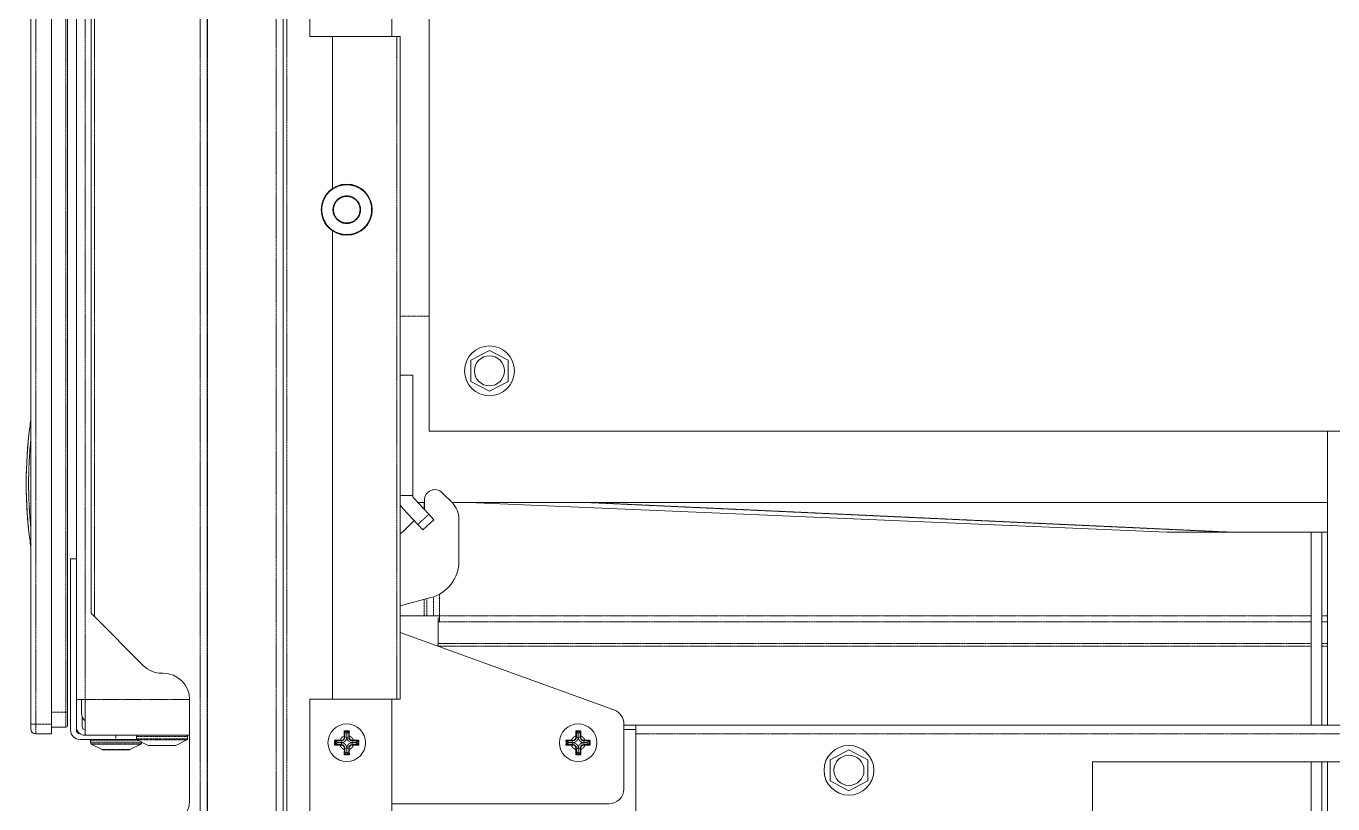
# Model space of a CAD drawing. Header units: millimetres. Extents: x 60499 to 556746, y 248297 to 497145.
# Drawn here: x 102895 to 112014, y 347337 to 352760 of the extents above; entities that cross this region are included whole.
import ezdxf

# ---------------------------------------------------------------- set-up
doc = ezdxf.new("R2010")
doc.units = ezdxf.units.MM
doc.linetypes.add('PHANTOM', pattern=[20, 10, -2, 2, -2, 2, -2])

msp = doc.modelspace()

# ---------------------------------------------------------------- linework, layer by layer
at = {"color": 7, "lineweight": 13, "ltscale": 0.03937}
for p, q in [((103347.7, 348666.8), (103347.7, 370776.6)), ((104158.9, 370776.6), (104158.9, 327725.1)), ((104688.9, 327725.1), (104688.9, 369401.2)), ((102928, 347892.5), (102928, 365709.3)), ((103070.8, 365709.3), (103070.8, 347892.5)), ((103184.1, 365625.3), (103184.1, 347976.5)), ((103245.4, 348065.2), (103245.4, 364781)), ((105708.4, 349936.6), (105708.4, 364213.6)), ((105033.2, 352687.1), (105033.2, 351628.6)), ((105505.2, 352687.1), (105505.2, 348068)), ((105033.2, 351331.9), (105033.2, 348068)), ((105592.7, 350326.7), (105592.7, 349486.9)), ((119985.4, 349936.6), (105708.4, 349936.6)), ((111977.3, 347885.8), (111977.3, 349936.6)), ((111977.3, 349438.2), (105867.8, 349438.2)), ((110857.2, 349232.2), (105982.5, 349438.1)), ((111862.4, 347885.8), (111862.4, 349232.2)), ((111936.1, 347885.8), (111936.1, 349232.2)), ((103205.1, 349045.5), (103205.1, 347852)), ((105505.2, 348532.6), (106997.3, 347991.9)), ((104035.5, 348064.5), (104035.5, 347361.1)), ((104875.3, 348068), (104875.3, 346892.3)), ((105447.4, 346892.3), (105447.4, 348068)), ((104035.5, 347814.9), (103305.9, 347814.9)), ((107148.8, 347885.8), (119804.9, 347885.8)), ((107148.8, 346713.4), (107148.8, 347825.3)), ((110337.6, 347628.8), (113801.9, 347628.8)), ((110337.6, 346713.4), (110337.6, 347628.8)), ((111977.3, 346720.5), (111977.3, 347628.8)), ((105447.4, 347337), (106961.6, 347337))]:
    msp.add_line(p, q, dxfattribs=at)
at = {"color": 7, "linetype": 'PHANTOM', "lineweight": 13, "ltscale": 0.03937}
for p, q in [((103371.6, 370776.6), (103371.6, 348642.9)), ((104109.4, 370776.6), (104109.4, 327725.1)), ((104161, 370776.6), (104161, 327725.1)), ((104639.3, 327725.1), (104639.3, 369401.2)), ((104714.9, 369401.2), (104714.9, 327725.1)), ((102961.6, 347892.5), (102961.6, 365709.3)), ((103171.5, 365625.3), (103171.5, 347976.5)), ((103305.9, 364781), (103305.9, 348065.2)), ((105481.2, 348068), (105481.2, 352687.1)), ((111285.5, 349232.1), (106823.2, 349438.1)), ((111977.3, 349438.1), (106823.2, 349438.1)), ((111862.4, 348649.2), (105780.2, 348649.2)), ((111862.4, 348607.2), (105780.2, 348607.2)), ((105769.4, 348455.5), (111862.4, 348455.5)), ((105769.4, 348437.1), (111862.4, 348437.1)), ((103305.9, 348065.2), (104035.5, 348065.2)), ((119804.9, 347825.3), (107148.8, 347825.3))]:
    msp.add_line(p, q, dxfattribs=at)
at = {"color": 7, "lineweight": 13, "ltscale": 0.01875}
for p, q in [((104875.3, 353316.9), (104875.3, 352687.1)), ((105447.4, 352687.1), (105447.4, 353316.9))]:
    msp.add_line(p, q, dxfattribs=at)
at = {"color": 7, "lineweight": 13, "ltscale": 0.0047}
for p, q in [((105033.2, 352687.1), (104875.3, 352687.1)), ((105033.2, 348068), (104875.3, 348068))]:
    msp.add_line(p, q, dxfattribs=at)
at = {"color": 7, "lineweight": 13, "ltscale": 0.013338}
for p, q in [((105481.2, 352687.1), (105033.2, 352687.1)), ((105481.2, 348068), (105033.2, 348068))]:
    msp.add_line(p, q, dxfattribs=at)
at = {"color": 7, "lineweight": 13, "ltscale": 0.000712477}
for p, q in [((105481.2, 352687.1), (105505.2, 352687.1)), ((105481.2, 348068), (105505.2, 348068))]:
    msp.add_line(p, q, dxfattribs=at)
at = {"color": 7, "lineweight": 13, "ltscale": 1.24954e-05}
msp.add_line((105481.7, 352687.1), (105481.2, 352687.1), dxfattribs=at)
at = {"color": 7, "linetype": 'PHANTOM', "lineweight": 13, "ltscale": 0.00605}
msp.add_line((105708.4, 350738.3), (105505.2, 350738.3), dxfattribs=at)
at = {"color": 7, "lineweight": 13, "ltscale": 0.004405}
for p, q in [((106128.3, 350499.3), (105997.3, 350430.5)), ((106259.3, 350430.5), (106128.3, 350499.3)), ((105997.3, 350430.5), (105997.3, 350282.6)), ((106259.3, 350282.6), (106259.3, 350430.5)), ((105997.3, 350282.6), (106128.3, 350213.8)), ((106128.3, 350213.8), (106259.3, 350282.6)), ((108637, 347713.6), (108505.9, 347644.9)), ((108505.9, 347644.9), (108505.9, 347496.9)), ((108768, 347644.9), (108637, 347713.6)), ((108768, 347496.9), (108768, 347644.9)), ((108505.9, 347496.9), (108637, 347428.1)), ((108637, 347428.1), (108768, 347496.9))]:
    msp.add_line(p, q, dxfattribs=at)
at = {"color": 7, "lineweight": 13, "ltscale": 0.002604}
for p, q in [((105505.2, 350326.7), (105592.7, 350326.7)), ((105592.7, 349486.9), (105505.2, 349486.9))]:
    msp.add_line(p, q, dxfattribs=at)
at = {"color": 7, "linetype": 'PHANTOM', "lineweight": 13, "ltscale": 0.000227521}
msp.add_line((102928, 349960.5), (102920.4, 349961.1), dxfattribs=at)
at = {"color": 7, "lineweight": 13, "ltscale": 0.000801038}
msp.add_line((102904, 349800.4), (102906.2, 349827.3), dxfattribs=at)
at = {"color": 7, "lineweight": 13, "ltscale": 0.000114555}
msp.add_line((102906.2, 349827.3), (102906.5, 349831.1), dxfattribs=at)
at = {"color": 7, "lineweight": 13, "ltscale": 0.000169193}
msp.add_line((102906.5, 349831.1), (102907, 349836.8), dxfattribs=at)
at = {"color": 7, "lineweight": 13, "ltscale": 0.000258817}
msp.add_line((102910.1, 349870.3), (102911, 349879), dxfattribs=at)
at = {"color": 7, "lineweight": 13, "ltscale": 0.000161371}
msp.add_line((102910.2, 349871.2), (102910.7, 349876.5), dxfattribs=at)
at = {"color": 7, "linetype": 'PHANTOM', "lineweight": 13, "ltscale": 1.06932e-05}
msp.add_line((102899.3, 349732), (102899.6, 349732), dxfattribs=at)
at = {"color": 7, "lineweight": 13, "ltscale": 0.000474876}
msp.add_line((102901.4, 349761.9), (102902.4, 349777.8), dxfattribs=at)
at = {"color": 7, "lineweight": 13, "ltscale": 3.99614e-05}
msp.add_line((102901.4, 349763), (102901.5, 349764.3), dxfattribs=at)
at = {"color": 7, "lineweight": 13, "ltscale": 2.90117e-05}
msp.add_line((102901.5, 349764.7), (102901.6, 349765.7), dxfattribs=at)
at = {"color": 7, "lineweight": 13, "ltscale": 9.92065e-05}
msp.add_line((102901.6, 349766.1), (102901.8, 349769.5), dxfattribs=at)
at = {"color": 7, "lineweight": 13, "ltscale": 9.51068e-06}
msp.add_line((102901.8, 349769.5), (102901.9, 349769.8), dxfattribs=at)
at = {"color": 7, "lineweight": 13, "ltscale": 2.14871e-05}
msp.add_line((102901.8, 349768.4), (102901.8, 349769.1), dxfattribs=at)
at = {"color": 7, "lineweight": 13, "ltscale": 0.000397324}
msp.add_line((102901.9, 349769.8), (102902.8, 349783.1), dxfattribs=at)
at = {"color": 7, "lineweight": 13, "ltscale": 4.70217e-05}
msp.add_line((102901.9, 349770.8), (102902, 349772.3), dxfattribs=at)
at = {"color": 7, "lineweight": 13, "ltscale": 0.00034538}
msp.add_line((102902, 349772.3), (102902.8, 349783.9), dxfattribs=at)
at = {"color": 7, "lineweight": 13, "ltscale": 0.000523114}
msp.add_line((102902.1, 349773.3), (102903.3, 349790.8), dxfattribs=at)
at = {"color": 7, "lineweight": 13, "ltscale": 0.000329705}
msp.add_line((102902.4, 349777.8), (102903.2, 349788.9), dxfattribs=at)
at = {"color": 7, "lineweight": 13, "ltscale": 0.000156643}
msp.add_line((102902.8, 349783.9), (102903.2, 349789.2), dxfattribs=at)
at = {"color": 7, "lineweight": 13, "ltscale": 0.000182486}
msp.add_line((102902.8, 349783.1), (102903.2, 349789.2), dxfattribs=at)
at = {"color": 7, "lineweight": 13, "ltscale": 0.000117994}
msp.add_line((102903.2, 349789.2), (102903.5, 349793.2), dxfattribs=at)
at = {"color": 7, "lineweight": 13, "ltscale": 1.18644e-05}
msp.add_line((102903.2, 349788.9), (102903.2, 349789.3), dxfattribs=at)
at = {"color": 7, "lineweight": 13, "ltscale": 2.47473e-06}
msp.add_line((102903.2, 349789.3), (102903.2, 349789.2), dxfattribs=at)
at = {"color": 7, "lineweight": 13, "ltscale": 2.58597e-06}
msp.add_line((102903.2, 349789.2), (102903.2, 349789.3), dxfattribs=at)
at = {"color": 7, "lineweight": 13, "ltscale": 0.000269869}
msp.add_line((102903.3, 349791), (102904, 349800.1), dxfattribs=at)
at = {"color": 7, "lineweight": 13, "ltscale": 5.4786e-06}
msp.add_line((102903.3, 349790.8), (102903.3, 349791), dxfattribs=at)
at = {"color": 7, "lineweight": 13, "ltscale": 0.000137699}
msp.add_line((102903.5, 349793.2), (102903.8, 349797.8), dxfattribs=at)
at = {"color": 7, "lineweight": 13, "ltscale": 1.03327e-05}
msp.add_line((102903.8, 349797.8), (102903.5, 349797.8), dxfattribs=at)
at = {"color": 7, "lineweight": 13, "ltscale": 4.41536e-05}
msp.add_line((102903.8, 349797.8), (102903.9, 349799.3), dxfattribs=at)
at = {"color": 7, "lineweight": 13, "ltscale": 1.52371e-05}
msp.add_line((102904, 349800.1), (102904, 349800.6), dxfattribs=at)
at = {"color": 7, "lineweight": 13, "ltscale": 1.63441e-05}
msp.add_line((102896.2, 349642.4), (102896.2, 349642.9), dxfattribs=at)
at = {"color": 7, "lineweight": 13, "ltscale": 0.000424586}
msp.add_line((102896.4, 349649.5), (102896.8, 349663.7), dxfattribs=at)
at = {"color": 7, "lineweight": 13, "ltscale": 9.14743e-05}
msp.add_line((102896.7, 349660.1), (102896.8, 349663.2), dxfattribs=at)
at = {"color": 7, "lineweight": 13, "ltscale": 0.000445566}
msp.add_line((102896.8, 349663.2), (102897.3, 349678.2), dxfattribs=at)
at = {"color": 7, "linetype": 'PHANTOM', "lineweight": 13, "ltscale": 1.65804e-05}
msp.add_line((102894.9, 349594.4), (102895.5, 349594.4), dxfattribs=at)
at = {"color": 7, "linetype": 'PHANTOM', "lineweight": 13, "ltscale": 1.08133e-05}
msp.add_line((102895.3, 349613.2), (102895.7, 349613.2), dxfattribs=at)
at = {"color": 7, "lineweight": 13, "ltscale": 0.000843142}
msp.add_line((102895.4, 349566), (102895.5, 349594.3), dxfattribs=at)
at = {"color": 7, "lineweight": 13, "ltscale": 1.71211e-05}
msp.add_line((102895.4, 349567.6), (102895.4, 349568.2), dxfattribs=at)
at = {"color": 7, "lineweight": 13, "ltscale": 0.000412956}
msp.add_line((102895.5, 349546), (102895.4, 349559.9), dxfattribs=at)
at = {"color": 7, "lineweight": 13, "ltscale": 0.000811107}
msp.add_line((102895.7, 349524), (102895.4, 349551.2), dxfattribs=at)
at = {"color": 7, "lineweight": 13, "ltscale": 0.000123516}
msp.add_line((102895.5, 349595.3), (102895.5, 349599.5), dxfattribs=at)
at = {"color": 7, "lineweight": 13, "ltscale": 2.97376e-05}
msp.add_line((102895.5, 349594.3), (102895.5, 349595.3), dxfattribs=at)
at = {"color": 7, "lineweight": 13, "ltscale": 0.000411109}
msp.add_line((102895.6, 349532.2), (102895.5, 349546), dxfattribs=at)
at = {"color": 7, "lineweight": 13, "ltscale": 0.000258337}
msp.add_line((102895.6, 349603.3), (102895.7, 349612), dxfattribs=at)
at = {"color": 7, "lineweight": 13, "ltscale": 2.78166e-05}
msp.add_line((102895.6, 349610.3), (102895.6, 349611.3), dxfattribs=at)
at = {"color": 7, "lineweight": 13, "ltscale": 0.00031075}
msp.add_line((102895.9, 349513.6), (102895.7, 349524), dxfattribs=at)
at = {"color": 7, "lineweight": 13, "ltscale": 0.000368026}
msp.add_line((102896.1, 349503.8), (102895.9, 349516.2), dxfattribs=at)
at = {"color": 7, "lineweight": 13, "ltscale": 0.000739055}
msp.add_line((102896.5, 349487.3), (102896, 349512.1), dxfattribs=at)
at = {"color": 7, "lineweight": 13, "ltscale": 1.74881e-05}
msp.add_line((102896.6, 349486.7), (102896.5, 349487.3), dxfattribs=at)
at = {"color": 7, "lineweight": 13, "ltscale": 0.000459477}
msp.add_line((102897, 349471.3), (102896.6, 349486.7), dxfattribs=at)
at = {"color": 7, "lineweight": 13, "ltscale": 0.004593}
for p, q in [((105705.1, 349356.5), (105599.7, 349469.1)), ((105628.5, 349284.8), (105523, 349397.4))]:
    msp.add_line(p, q, dxfattribs=at)
at = {"color": 7, "lineweight": 13, "ltscale": 0.001508}
msp.add_line((105675.1, 349455.4), (105675.1, 349404.7), dxfattribs=at)
at = {"color": 7, "lineweight": 13, "ltscale": 0.002853}
msp.add_line((105799.3, 349506.8), (105867, 349439), dxfattribs=at)
at = {"color": 7, "lineweight": 13, "ltscale": 0.000698304}
msp.add_line((102903, 349355.7), (102901.5, 349379.1), dxfattribs=at)
at = {"color": 7, "lineweight": 13, "ltscale": 0.000490757}
msp.add_line((102903.1, 349355), (102901.9, 349371.4), dxfattribs=at)
at = {"color": 7, "lineweight": 13, "ltscale": 0.000112661}
msp.add_line((102902.4, 349365.3), (102902.1, 349369.1), dxfattribs=at)
at = {"color": 7, "linetype": 'PHANTOM', "lineweight": 13, "ltscale": 0.003125}
for p, q in [((105628.5, 349284.8), (105705.1, 349356.5)), ((103171.5, 347976.5), (103171.5, 347871.5))]:
    msp.add_line(p, q, dxfattribs=at)
at = {"color": 7, "lineweight": 13, "ltscale": 0.001384}
msp.add_line((105675.1, 349438.2), (105628.6, 349438.2), dxfattribs=at)
at = {"color": 7, "linetype": 'PHANTOM', "lineweight": 13, "ltscale": 0.001412}
msp.add_line((105673, 349390.8), (105673, 349438.2), dxfattribs=at)
at = {"color": 7, "lineweight": 13, "ltscale": 0.00155}
for p, q in [((105740.7, 349318.5), (105705.1, 349356.5)), ((105664, 349246.7), (105628.5, 349284.8))]:
    msp.add_line(p, q, dxfattribs=at)
at = {"color": 7, "lineweight": 13, "ltscale": 3.9745e-05}
msp.add_line((102903.1, 349354.4), (102903, 349355.7), dxfattribs=at)
at = {"color": 7, "lineweight": 13, "ltscale": 0.000263217}
msp.add_line((102903.7, 349345.9), (102903.1, 349354.7), dxfattribs=at)
at = {"color": 7, "lineweight": 13, "ltscale": 0.000143828}
msp.add_line((102903.5, 349349.5), (102903.1, 349354.4), dxfattribs=at)
at = {"color": 7, "lineweight": 13, "ltscale": 9.04217e-05}
msp.add_line((102903.7, 349346.5), (102903.5, 349349.5), dxfattribs=at)
at = {"color": 7, "lineweight": 13, "ltscale": 5.09678e-05}
msp.add_line((102903.9, 349344.2), (102903.7, 349345.9), dxfattribs=at)
at = {"color": 7, "lineweight": 13, "ltscale": 0.000312819}
msp.add_line((102904.6, 349334.1), (102903.8, 349344.6), dxfattribs=at)
at = {"color": 7, "lineweight": 13, "ltscale": 0.000532462}
msp.add_line((102905.2, 349326.3), (102903.9, 349344.2), dxfattribs=at)
at = {"color": 7, "lineweight": 13, "ltscale": 2.71016e-05}
msp.add_line((102904.3, 349338.6), (102904.2, 349339.5), dxfattribs=at)
at = {"color": 7, "lineweight": 13, "ltscale": 0.000563905}
msp.add_line((102905.8, 349319.7), (102904.3, 349338.6), dxfattribs=at)
at = {"color": 7, "lineweight": 13, "ltscale": 0.000143292}
msp.add_line((102904.8, 349331.8), (102904.4, 349336.6), dxfattribs=at)
at = {"color": 7, "lineweight": 13, "ltscale": 0.000241524}
msp.add_line((102905.3, 349326), (102904.6, 349334.1), dxfattribs=at)
at = {"color": 7, "lineweight": 13, "ltscale": 0.000237322}
msp.add_line((102905.5, 349323.8), (102904.8, 349331.8), dxfattribs=at)
at = {"color": 7, "lineweight": 13, "ltscale": 2.13424e-05}
msp.add_line((102905.3, 349325.6), (102905.2, 349326.3), dxfattribs=at)
at = {"color": 7, "lineweight": 13, "ltscale": 3.02527e-05}
msp.add_line((102905.4, 349325), (102905.3, 349326), dxfattribs=at)
at = {"color": 7, "lineweight": 13, "ltscale": 3.87537e-05}
msp.add_line((102905.4, 349324.3), (102905.3, 349325.6), dxfattribs=at)
at = {"color": 7, "lineweight": 13, "ltscale": 2.97737e-05}
msp.add_line((102905.4, 349324), (102905.4, 349325), dxfattribs=at)
at = {"color": 7, "lineweight": 13, "ltscale": 7.53324e-06}
msp.add_line((102905.4, 349324.1), (102905.4, 349324.3), dxfattribs=at)
at = {"color": 7, "lineweight": 13, "ltscale": 0.002918}
msp.add_line((105533.6, 349242.7), (105602.9, 349312), dxfattribs=at)
at = {"color": 7, "lineweight": 13, "ltscale": 0.003125}
msp.add_line((105740.7, 349318.5), (105664, 349246.7), dxfattribs=at)
at = {"color": 7, "lineweight": 13, "ltscale": 0.008682}
msp.add_line((105915.5, 349030.5), (105915.5, 349322.1), dxfattribs=at)
at = {"color": 7, "linetype": 'PHANTOM', "lineweight": 13, "ltscale": 0.00022824}
msp.add_line((102928, 349182.4), (102920.3, 349181.8), dxfattribs=at)
at = {"color": 7, "linetype": 'PHANTOM', "lineweight": 13, "ltscale": 0.017572}
msp.add_line((111387, 349232.4), (111977.3, 349232.4), dxfattribs=at)
at = {"color": 7, "linetype": 'PHANTOM', "lineweight": 13, "ltscale": 5.82841e-06}
msp.add_line((111387, 349232.4), (111387, 349232.2), dxfattribs=at)
at = {"color": 7, "lineweight": 13, "ltscale": 0.017572}
msp.add_line((111387, 349232.2), (111977.3, 349232.2), dxfattribs=at)
at = {"color": 7, "lineweight": 13, "ltscale": 0.001195}
msp.add_line((103245.3, 349045.5), (103205.1, 349045.5), dxfattribs=at)
at = {"color": 7, "lineweight": 13, "ltscale": 0.006602}
msp.add_line((105719.4, 348775), (105505.2, 348717.6), dxfattribs=at)
at = {"color": 7, "linetype": 'PHANTOM', "lineweight": 13, "ltscale": 0.003375}
msp.add_line((105673, 348649.2), (105673, 348762.5), dxfattribs=at)
at = {"color": 7, "linetype": 'PHANTOM', "lineweight": 13, "ltscale": 0.003522}
msp.add_line((105691.4, 348649.2), (105691.4, 348767.5), dxfattribs=at)
at = {"color": 7, "linetype": 'PHANTOM', "lineweight": 13, "ltscale": 0.003918}
msp.add_line((105738.3, 348780.8), (105738.3, 348649.2), dxfattribs=at)
at = {"color": 7, "linetype": 'PHANTOM', "lineweight": 13, "ltscale": 0.004481}
msp.add_line((105780.2, 348799.7), (105780.2, 348649.2), dxfattribs=at)
at = {"color": 7, "lineweight": 13, "ltscale": 0.014352}
msp.add_line((103371.6, 348642.9), (103712.5, 348302), dxfattribs=at)
at = {"color": 7, "lineweight": 13, "ltscale": 0.004997}
msp.add_line((105505.2, 348649.2), (105673, 348649.2), dxfattribs=at)
at = {"color": 7, "lineweight": 13, "ltscale": 0.000547995}
for p, q in [((105691.4, 348649.2), (105673, 348649.2)), ((105769.4, 348437.1), (105769.4, 348455.5))]:
    msp.add_line(p, q, dxfattribs=at)
at = {"color": 7, "lineweight": 13, "ltscale": 0.001395}
msp.add_line((105738.3, 348649.2), (105691.4, 348649.2), dxfattribs=at)
at = {"color": 7, "lineweight": 13, "ltscale": 0.001248}
for p, q in [((105738.3, 348649.2), (105780.2, 348649.2)), ((105780.2, 348649.2), (105780.2, 348607.2))]:
    msp.add_line(p, q, dxfattribs=at)
at = {"color": 7, "lineweight": 13, "ltscale": 0.000700042}
msp.add_line((105769.4, 348630.8), (105769.4, 348607.2), dxfattribs=at)
at = {"color": 7, "lineweight": 13, "ltscale": 0.000321035}
for p, q in [((105769.4, 348630.8), (105780.2, 348630.8)), ((105769.4, 348607.2), (105780.2, 348607.2))]:
    msp.add_line(p, q, dxfattribs=at)
at = {"color": 7, "linetype": 'PHANTOM', "lineweight": 13, "ltscale": 0.001226}
for p, q in [((111977.3, 348649.2), (111936.1, 348649.2)), ((111977.3, 348607.2), (111936.1, 348607.2))]:
    msp.add_line(p, q, dxfattribs=at)
at = {"color": 7, "lineweight": 13, "ltscale": 0.004516}
msp.add_line((105769.4, 348607.2), (105769.4, 348455.5), dxfattribs=at)
at = {"color": 7, "linetype": 'PHANTOM', "lineweight": 13, "ltscale": 0.001227}
for p, q in [((111936.1, 348455.5), (111977.3, 348455.5)), ((111936.1, 348437.1), (111977.3, 348437.1))]:
    msp.add_line(p, q, dxfattribs=at)
at = {"color": 7, "lineweight": 13, "ltscale": 0.000278503}
msp.add_line((103842.4, 348248.2), (103851.8, 348248.2), dxfattribs=at)
at = {"color": 7, "lineweight": 13, "ltscale": 0.006348}
msp.add_line((103245.3, 348065.2), (103245.3, 347852), dxfattribs=at)
at = {"color": 7, "lineweight": 13, "ltscale": 0.0018}
for p, q in [((103305.9, 348065.2), (103245.4, 348065.2)), ((107148.8, 347825.3), (107148.8, 347885.8))]:
    msp.add_line(p, q, dxfattribs=at)
at = {"color": 7, "lineweight": 13, "ltscale": 0.00565}
msp.add_line((103245.4, 348065.2), (103245.4, 347875.4), dxfattribs=at)
at = {"color": 7, "lineweight": 13, "ltscale": 0.002873}
msp.add_line((103280.9, 348065.2), (103280.9, 347968.7), dxfattribs=at)
at = {"color": 7, "lineweight": 13, "ltscale": 0.00745}
msp.add_line((103305.9, 347814.9), (103305.9, 348065.2), dxfattribs=at)
at = {"color": 7, "linetype": 'PHANTOM', "lineweight": 13, "ltscale": 0.003}
msp.add_line((103070.8, 347976.5), (103171.5, 347976.5), dxfattribs=at)
at = {"color": 7, "linetype": 'PHANTOM', "lineweight": 13, "ltscale": 0.000374982}
for p, q in [((103171.5, 347976.5), (103184.1, 347976.5)), ((105094.6, 347763.2), (105094.6, 347750.6)), ((105171.1, 347763.2), (105171.1, 347750.6)), ((106709.6, 347763.2), (106709.6, 347750.6)), ((106786, 347763.2), (106786, 347750.6))]:
    msp.add_line(p, q, dxfattribs=at)
at = {"color": 7, "lineweight": 13, "ltscale": 0.00275}
msp.add_line((103184.1, 347976.5), (103184.1, 347884.1), dxfattribs=at)
at = {"color": 7, "lineweight": 13, "ltscale": 0.002039}
msp.add_line((103285.7, 347875.4), (103285.7, 347943.9), dxfattribs=at)
at = {"color": 7, "linetype": 'PHANTOM', "lineweight": 13, "ltscale": 0.000999991}
msp.add_line((102961.6, 347892.5), (102928, 347892.5), dxfattribs=at)
at = {"color": 7, "lineweight": 13, "ltscale": 0.000999991}
msp.add_line((102928, 347892.5), (102928, 347858.9), dxfattribs=at)
at = {"color": 7, "linetype": 'PHANTOM', "lineweight": 13, "ltscale": 0.00325}
msp.add_line((102961.6, 347892.5), (103070.8, 347892.5), dxfattribs=at)
at = {"color": 7, "linetype": 'PHANTOM', "lineweight": 13, "ltscale": 0.002}
msp.add_line((102961.6, 347892.5), (102961.6, 347825.3), dxfattribs=at)
at = {"color": 7, "lineweight": 13, "ltscale": 0.00325}
msp.add_line((102961.6, 347825.3), (103070.8, 347825.3), dxfattribs=at)
at = {"color": 7, "lineweight": 13, "ltscale": 0.002}
msp.add_line((103070.8, 347892.5), (103070.8, 347825.3), dxfattribs=at)
at = {"color": 7, "lineweight": 13, "ltscale": 0.003}
msp.add_line((103070.8, 347871.5), (103171.5, 347871.5), dxfattribs=at)
at = {"color": 7, "linetype": 'PHANTOM', "lineweight": 13, "ltscale": 0.000867769}
msp.add_line((103520.1, 347785.8), (103520.1, 347814.9), dxfattribs=at)
at = {"color": 7, "linetype": 'PHANTOM', "lineweight": 13, "ltscale": 0.005313}
for p, q in [((103664.9, 347806.5), (103843.4, 347806.5)), ((104021.9, 347790.7), (103843.4, 347790.7))]:
    msp.add_line(p, q, dxfattribs=at)
at = {"color": 7, "lineweight": 13, "ltscale": 0.000470499}
for p, q in [((103664.9, 347790.7), (103664.9, 347806.5)), ((104021.9, 347790.7), (104021.9, 347806.5)), ((103344.1, 347777.4), (103344.1, 347761.6)), ((103344.1, 347777.4), (103344.1, 347761.6)), ((103344.1, 347777.4), (103344.1, 347761.6))]:
    msp.add_line(p, q, dxfattribs=at)
at = {"color": 7, "linetype": 'PHANTOM', "lineweight": 13, "ltscale": 2.79945e-05}
msp.add_line((103843.4, 347806.5), (103844.3, 347806.5), dxfattribs=at)
at = {"color": 7, "linetype": 'PHANTOM', "lineweight": 13, "ltscale": 0.005285}
msp.add_line((103844.3, 347806.5), (104021.9, 347806.5), dxfattribs=at)
at = {"color": 7, "linetype": 'PHANTOM', "lineweight": 13, "ltscale": 0.000510631}
for p, q in [((105115.3, 347847.2), (105132.4, 347847.2)), ((106730.2, 347847.2), (106747.4, 347847.2)), ((106747.4, 347678.3), (106730.2, 347678.3))]:
    msp.add_line(p, q, dxfattribs=at)
at = {"color": 7, "linetype": 'PHANTOM', "lineweight": 13, "ltscale": 0.000258498}
for p, q in [((105115.6, 347801.8), (105115.6, 347810.5)), ((106730.6, 347801.8), (106730.6, 347810.5))]:
    msp.add_line(p, q, dxfattribs=at)
at = {"color": 7, "linetype": 'PHANTOM', "lineweight": 13, "ltscale": 0.000124954}
for p, q in [((105119.8, 347810.5), (105115.6, 347810.5)), ((106760.8, 347810.2), (106765, 347810.2)), ((105085.4, 347776.6), (105085.4, 347780.8)), ((105094.6, 347776.6), (105094.6, 347780.8)), ((105119.8, 347801.8), (105115.6, 347801.8)), ((105119.8, 347725.4), (105115.6, 347725.4)), ((105119.8, 347715.9), (105115.6, 347715.9)), ((105171.1, 347776.6), (105171.1, 347780.8)), ((105179.4, 347776.6), (105179.4, 347780.8)), ((106700.3, 347776.6), (106700.3, 347780.8)), ((106709.6, 347776.6), (106709.6, 347780.8)), ((106760.8, 347801.8), (106765, 347801.8)), ((106760.8, 347725.4), (106765, 347725.4)), ((106760.8, 347716.2), (106765, 347716.2)), ((106786, 347776.6), (106786, 347780.8)), ((106794.4, 347776.6), (106794.4, 347780.8))]:
    msp.add_line(p, q, dxfattribs=at)
at = {"color": 7, "lineweight": 13, "ltscale": 0.000923157}
for p, q in [((105119.8, 347810.5), (105119.8, 347841.5)), ((106734.8, 347810.5), (106734.8, 347841.5))]:
    msp.add_line(p, q, dxfattribs=at)
at = {"color": 7, "lineweight": 13, "ltscale": 0.000774954}
for p, q in [((105119.8, 347841.3), (105145.9, 347841.3)), ((106734.8, 347841.3), (106760.8, 347841.3)), ((105145.9, 347684.2), (105119.8, 347684.2)), ((106760.8, 347684.2), (106734.8, 347684.2))]:
    msp.add_line(p, q, dxfattribs=at)
at = {"color": 7, "lineweight": 13, "ltscale": 0.000530389}
for p, q in [((105132.4, 347828.7), (105119.8, 347841.3)), ((106748.2, 347828.7), (106760.8, 347841.3)), ((105066.1, 347763.2), (105053.5, 347750.6)), ((106812.9, 347763.2), (106825.5, 347750.6)), ((105132.4, 347696.8), (105119.8, 347684.2)), ((106748.2, 347696.8), (106760.8, 347684.2))]:
    msp.add_line(p, q, dxfattribs=at)
at = {"color": 7, "lineweight": 13, "ltscale": 0.000258498}
for p, q in [((105119.8, 347801.8), (105119.8, 347810.5)), ((106734.8, 347801.8), (106734.8, 347810.5))]:
    msp.add_line(p, q, dxfattribs=at)
at = {"color": 7, "linetype": 'PHANTOM', "lineweight": 13, "ltscale": 0.000536103}
msp.add_line((105132.4, 347847.2), (105150.4, 347847.2), dxfattribs=at)
at = {"color": 7, "linetype": 'PHANTOM', "lineweight": 13, "ltscale": 0.000800005}
for p, q in [((105132.4, 347801.8), (105132.4, 347828.7)), ((105133.3, 347828.7), (105133.3, 347801.8)), ((106747.4, 347801.8), (106747.4, 347828.7)), ((106748.2, 347828.7), (106748.2, 347801.8))]:
    msp.add_line(p, q, dxfattribs=at)
at = {"color": 7, "linetype": 'PHANTOM', "lineweight": 13, "ltscale": 2.49908e-05}
for p, q in [((105132.4, 347828.7), (105133.3, 347828.7)), ((106747.4, 347828.7), (106748.2, 347828.7)), ((105066.1, 347763.2), (105066.1, 347764)), ((105197.9, 347764), (105197.9, 347763.2)), ((106681, 347763.2), (106681, 347764)), ((106812.9, 347764), (106812.9, 347763.2)), ((105133.3, 347696.8), (105132.4, 347696.8)), ((106748.2, 347696.8), (106747.4, 347696.8))]:
    msp.add_line(p, q, dxfattribs=at)
at = {"color": 7, "lineweight": 13, "ltscale": 0.000530219}
for p, q in [((105133.3, 347828.7), (105145.9, 347841.3)), ((106747.4, 347828.7), (106734.8, 347841.3)), ((105197.9, 347763.2), (105210.5, 347750.6)), ((106681, 347763.2), (106668.4, 347750.6)), ((105133.3, 347696.8), (105145.9, 347684.2)), ((106747.4, 347696.8), (106734.8, 347684.2))]:
    msp.add_line(p, q, dxfattribs=at)
at = {"color": 7, "lineweight": 13, "ltscale": 0.000932168}
for p, q in [((105145.9, 347841.5), (105145.9, 347810.2)), ((106760.8, 347841.5), (106760.8, 347810.2))]:
    msp.add_line(p, q, dxfattribs=at)
at = {"color": 7, "linetype": 'PHANTOM', "lineweight": 13, "ltscale": 0.000125074}
for p, q in [((105145.9, 347810.2), (105150.1, 347810.2)), ((106734.8, 347810.5), (106730.6, 347810.5)), ((105145.9, 347801.8), (105150.1, 347801.8)), ((105145.9, 347725.4), (105150.1, 347725.4)), ((105145.9, 347716.2), (105150.1, 347716.2)), ((106734.8, 347801.8), (106730.6, 347801.8)), ((106734.8, 347725.4), (106730.6, 347725.4)), ((106734.8, 347715.9), (106730.6, 347715.9))]:
    msp.add_line(p, q, dxfattribs=at)
at = {"color": 7, "lineweight": 13, "ltscale": 0.000249367}
for p, q in [((105145.9, 347810.2), (105145.9, 347801.8)), ((106760.8, 347810.2), (106760.8, 347801.8))]:
    msp.add_line(p, q, dxfattribs=at)
at = {"color": 7, "linetype": 'PHANTOM', "lineweight": 13, "ltscale": 0.000249367}
for p, q in [((105150.1, 347810.2), (105150.1, 347801.8)), ((106765, 347810.2), (106765, 347801.8))]:
    msp.add_line(p, q, dxfattribs=at)
at = {"color": 7, "linetype": 'PHANTOM', "lineweight": 13, "ltscale": 0.000536343}
for p, q in [((106747.4, 347847.2), (106765.4, 347847.2)), ((105047.6, 347763.2), (105047.5, 347781.2)), ((106662.5, 347763.2), (106662.4, 347781.2)), ((105150.4, 347678.3), (105132.4, 347678.3)), ((106765.4, 347678.3), (106747.4, 347678.3))]:
    msp.add_line(p, q, dxfattribs=at)
at = {"color": 7, "lineweight": 13, "ltscale": 0.013434}
msp.add_line((107066.5, 347442), (107066.5, 347893.2), dxfattribs=at)
at = {"color": 7, "lineweight": 13, "ltscale": 0.00245}
for p, q in [((107148.8, 347885.8), (107066.5, 347885.8)), ((107148.8, 347855.6), (107066.5, 347855.6))]:
    msp.add_line(p, q, dxfattribs=at)
at = {"color": 7, "lineweight": 13, "ltscale": 0.007405}
msp.add_line((103271.3, 347785.8), (103520.1, 347785.8), dxfattribs=at)
at = {"color": 7, "linetype": 'PHANTOM', "lineweight": 13, "ltscale": 0.010035}
msp.add_line((103344.1, 347777.4), (103681.2, 347777.4), dxfattribs=at)
at = {"color": 7, "linetype": 'PHANTOM', "lineweight": 13, "ltscale": 0.010625}
msp.add_line((103701, 347761.6), (103344.1, 347761.6), dxfattribs=at)
at = {"color": 7, "linetype": 'PHANTOM', "lineweight": 13, "ltscale": 0.010348}
msp.add_line((103696.4, 347754.1), (103348.8, 347754.1), dxfattribs=at)
at = {"color": 7, "lineweight": 13, "ltscale": 0.002582}
for p, q in [((103426.3, 347715.3), (103348.8, 347754.1)), ((103618.8, 347715.3), (103696.4, 347754.1)), ((103747.1, 347744.4), (103669.6, 347783.2)), ((103939.6, 347744.4), (104017.2, 347783.2))]:
    msp.add_line(p, q, dxfattribs=at)
at = {"color": 7, "linetype": 'PHANTOM', "lineweight": 13, "ltscale": 0.005731}
msp.add_line((103426.3, 347715.3), (103618.8, 347715.3), dxfattribs=at)
at = {"color": 7, "lineweight": 13, "ltscale": 0.00436}
msp.add_line((103666.5, 347785.8), (103520.1, 347785.8), dxfattribs=at)
at = {"color": 7, "linetype": 'PHANTOM', "lineweight": 13, "ltscale": 0.005282}
msp.add_line((103842.4, 347790.7), (103664.9, 347790.7), dxfattribs=at)
at = {"color": 7, "linetype": 'PHANTOM', "lineweight": 13, "ltscale": 0.005145}
msp.add_line((103842.4, 347783.2), (103669.6, 347783.2), dxfattribs=at)
at = {"color": 7, "lineweight": 13, "ltscale": 0.000175776}
msp.add_line((103701, 347767.5), (103701, 347761.6), dxfattribs=at)
at = {"color": 7, "linetype": 'PHANTOM', "lineweight": 13, "ltscale": 0.002865}
msp.add_line((103747.1, 347744.4), (103843.4, 347744.4), dxfattribs=at)
at = {"color": 7, "lineweight": 13, "ltscale": 0.002753}
msp.add_line((103750.9, 347743.6), (103843.4, 347743.6), dxfattribs=at)
at = {"color": 7, "linetype": 'PHANTOM', "lineweight": 13, "ltscale": 3.05176e-05}
msp.add_line((103843.4, 347790.7), (103842.4, 347790.7), dxfattribs=at)
at = {"color": 7, "linetype": 'PHANTOM', "lineweight": 13, "ltscale": 2.96765e-05}
msp.add_line((103843.4, 347783.2), (103842.4, 347783.2), dxfattribs=at)
at = {"color": 7, "linetype": 'PHANTOM', "lineweight": 13, "ltscale": 0.005174}
msp.add_line((104017.2, 347783.2), (103843.4, 347783.2), dxfattribs=at)
at = {"color": 7, "linetype": 'PHANTOM', "lineweight": 13, "ltscale": 2.05453e-05}
msp.add_line((103843.4, 347744.4), (103844.1, 347744.4), dxfattribs=at)
at = {"color": 7, "lineweight": 13, "ltscale": 1.98244e-05}
msp.add_line((103843.4, 347743.6), (103844.1, 347743.6), dxfattribs=at)
at = {"color": 7, "linetype": 'PHANTOM', "lineweight": 13, "ltscale": 0.002845}
msp.add_line((103844.1, 347744.4), (103939.6, 347744.4), dxfattribs=at)
at = {"color": 7, "lineweight": 13, "ltscale": 0.002734}
msp.add_line((103844.1, 347743.6), (103935.9, 347743.6), dxfattribs=at)
at = {"color": 7, "linetype": 'PHANTOM', "lineweight": 13, "ltscale": 0.000510751}
msp.add_line((105047.5, 347746), (105047.6, 347763.2), dxfattribs=at)
at = {"color": 7, "lineweight": 13, "ltscale": 0.000957579}
for p, q in [((105053.2, 347776.6), (105085.4, 347776.6)), ((105145.9, 347716.2), (105145.9, 347684)), ((106668.2, 347776.6), (106700.3, 347776.6)), ((106760.8, 347716.2), (106760.8, 347684))]:
    msp.add_line(p, q, dxfattribs=at)
at = {"color": 7, "lineweight": 13, "ltscale": 0.000948448}
msp.add_line((105085.1, 347750.6), (105053.2, 347750.6), dxfattribs=at)
at = {"color": 7, "lineweight": 13, "ltscale": 0.000400033}
for p, q in [((105053.5, 347763.2), (105053.5, 347776.6)), ((105210.5, 347776.6), (105210.5, 347763.2)), ((106668.4, 347763.2), (106668.4, 347776.6)), ((106825.5, 347776.6), (106825.5, 347763.2))]:
    msp.add_line(p, q, dxfattribs=at)
at = {"color": 7, "lineweight": 13, "ltscale": 0.000530432}
for p, q in [((105066.1, 347764), (105053.5, 347776.6)), ((106812.9, 347764), (106825.5, 347776.6))]:
    msp.add_line(p, q, dxfattribs=at)
at = {"color": 7, "lineweight": 13, "ltscale": 0.000374982}
for p, q in [((105053.5, 347750.6), (105053.5, 347763.2)), ((105210.5, 347763.2), (105210.5, 347750.6)), ((106668.4, 347750.6), (106668.4, 347763.2)), ((106825.5, 347763.2), (106825.5, 347750.6))]:
    msp.add_line(p, q, dxfattribs=at)
at = {"color": 7, "linetype": 'PHANTOM', "lineweight": 13, "ltscale": 0.000849927}
for p, q in [((105066.1, 347764), (105094.6, 347764)), ((105094.6, 347763.2), (105066.1, 347763.2))]:
    msp.add_line(p, q, dxfattribs=at)
at = {"color": 7, "linetype": 'PHANTOM', "lineweight": 13, "ltscale": 0.000125014}
for p, q in [((105085.1, 347750.6), (105085.1, 347746.4)), ((105094.6, 347750.6), (105094.6, 347746.4)), ((105171.1, 347750.6), (105171.1, 347746.4)), ((105179.7, 347750.6), (105179.7, 347746.4)), ((106700, 347750.6), (106700, 347746.4)), ((106709.6, 347750.6), (106709.6, 347746.4)), ((106786, 347750.6), (106786, 347746.4)), ((106794.7, 347750.6), (106794.7, 347746.4))]:
    msp.add_line(p, q, dxfattribs=at)
at = {"color": 7, "lineweight": 13, "ltscale": 0.000283549}
msp.add_line((105094.6, 347750.6), (105085.1, 347750.6), dxfattribs=at)
at = {"color": 7, "linetype": 'PHANTOM', "lineweight": 13, "ltscale": 0.000283549}
msp.add_line((105094.6, 347746.4), (105085.1, 347746.4), dxfattribs=at)
at = {"color": 7, "linetype": 'PHANTOM', "lineweight": 13, "ltscale": 0.000274418}
msp.add_line((105085.4, 347780.8), (105094.6, 347780.8), dxfattribs=at)
at = {"color": 7, "lineweight": 13, "ltscale": 0.000274418}
msp.add_line((105085.4, 347776.6), (105094.6, 347776.6), dxfattribs=at)
at = {"color": 7, "linetype": 'PHANTOM', "lineweight": 13, "ltscale": 0.000375042}
for p, q in [((105094.6, 347764), (105094.6, 347776.6)), ((105171.1, 347764), (105171.1, 347776.6)), ((106709.6, 347764), (106709.6, 347776.6)), ((106786, 347764), (106786, 347776.6))]:
    msp.add_line(p, q, dxfattribs=at)
at = {"color": 7, "linetype": 'PHANTOM', "lineweight": 13, "ltscale": 0.000283489}
for p, q in [((105115.6, 347715.9), (105115.6, 347725.4)), ((106730.6, 347715.9), (106730.6, 347725.4))]:
    msp.add_line(p, q, dxfattribs=at)
at = {"color": 7, "linetype": 'PHANTOM', "lineweight": 13, "ltscale": 0.000375102}
for p, q in [((105132.4, 347801.8), (105119.8, 347801.8)), ((105132.4, 347725.4), (105119.8, 347725.4)), ((106748.2, 347801.8), (106760.8, 347801.8)), ((106748.2, 347725.4), (106760.8, 347725.4))]:
    msp.add_line(p, q, dxfattribs=at)
at = {"color": 7, "lineweight": 13, "ltscale": 0.000283489}
for p, q in [((105119.8, 347715.9), (105119.8, 347725.4)), ((106734.8, 347715.9), (106734.8, 347725.4))]:
    msp.add_line(p, q, dxfattribs=at)
at = {"color": 7, "lineweight": 13, "ltscale": 0.000948568}
for p, q in [((105119.8, 347684), (105119.8, 347715.9)), ((106734.8, 347684), (106734.8, 347715.9))]:
    msp.add_line(p, q, dxfattribs=at)
at = {"color": 7, "linetype": 'PHANTOM', "lineweight": 13, "ltscale": 0.000849987}
for p, q in [((105132.4, 347696.8), (105132.4, 347725.4)), ((105133.3, 347725.4), (105133.3, 347696.8)), ((106747.4, 347696.8), (106747.4, 347725.4)), ((106748.2, 347725.4), (106748.2, 347696.8))]:
    msp.add_line(p, q, dxfattribs=at)
at = {"color": 7, "linetype": 'PHANTOM', "lineweight": 13, "ltscale": 0.000374862}
for p, q in [((105133.3, 347801.8), (105145.9, 347801.8)), ((105133.3, 347725.4), (105145.9, 347725.4)), ((106747.4, 347801.8), (106734.8, 347801.8)), ((106747.4, 347725.4), (106734.8, 347725.4))]:
    msp.add_line(p, q, dxfattribs=at)
at = {"color": 7, "lineweight": 13, "ltscale": 0.000274358}
for p, q in [((105145.9, 347725.4), (105145.9, 347716.2)), ((106760.8, 347725.4), (106760.8, 347716.2))]:
    msp.add_line(p, q, dxfattribs=at)
at = {"color": 7, "linetype": 'PHANTOM', "lineweight": 13, "ltscale": 0.000274358}
for p, q in [((105150.1, 347725.4), (105150.1, 347716.2)), ((106765, 347725.4), (106765, 347716.2))]:
    msp.add_line(p, q, dxfattribs=at)
at = {"color": 7, "linetype": 'PHANTOM', "lineweight": 13, "ltscale": 0.000249307}
msp.add_line((105171.1, 347780.8), (105179.4, 347780.8), dxfattribs=at)
at = {"color": 7, "lineweight": 13, "ltscale": 0.000249307}
msp.add_line((105171.1, 347776.6), (105179.4, 347776.6), dxfattribs=at)
at = {"color": 7, "linetype": 'PHANTOM', "lineweight": 13, "ltscale": 0.000800065}
for p, q in [((105171.1, 347764), (105197.9, 347764)), ((105197.9, 347763.2), (105171.1, 347763.2))]:
    msp.add_line(p, q, dxfattribs=at)
at = {"color": 7, "lineweight": 13, "ltscale": 0.000258438}
msp.add_line((105179.7, 347750.6), (105171.1, 347750.6), dxfattribs=at)
at = {"color": 7, "linetype": 'PHANTOM', "lineweight": 13, "ltscale": 0.000258438}
msp.add_line((105179.7, 347746.4), (105171.1, 347746.4), dxfattribs=at)
at = {"color": 7, "lineweight": 13, "ltscale": 0.000932228}
msp.add_line((105179.4, 347776.6), (105210.8, 347776.6), dxfattribs=at)
at = {"color": 7, "lineweight": 13, "ltscale": 0.000923217}
msp.add_line((105210.8, 347750.6), (105179.7, 347750.6), dxfattribs=at)
at = {"color": 7, "lineweight": 13, "ltscale": 0.000530262}
for p, q in [((105197.9, 347764), (105210.5, 347776.6)), ((106681, 347764), (106668.4, 347776.6))]:
    msp.add_line(p, q, dxfattribs=at)
at = {"color": 7, "linetype": 'PHANTOM', "lineweight": 13, "ltscale": 0.000536163}
msp.add_line((105216.5, 347781.2), (105216.4, 347763.2), dxfattribs=at)
at = {"color": 7, "linetype": 'PHANTOM', "lineweight": 13, "ltscale": 0.000510571}
for p, q in [((105216.4, 347763.2), (105216.5, 347746)), ((106831.3, 347763.2), (106831.4, 347746))]:
    msp.add_line(p, q, dxfattribs=at)
at = {"color": 7, "linetype": 'PHANTOM', "lineweight": 13, "ltscale": 0.000510752}
msp.add_line((106662.4, 347746), (106662.5, 347763.2), dxfattribs=at)
at = {"color": 7, "lineweight": 13, "ltscale": 0.000948688}
msp.add_line((106700, 347750.6), (106668.2, 347750.6), dxfattribs=at)
at = {"color": 7, "linetype": 'PHANTOM', "lineweight": 13, "ltscale": 0.000850047}
for p, q in [((106681, 347764), (106709.6, 347764)), ((106709.6, 347763.2), (106681, 347763.2))]:
    msp.add_line(p, q, dxfattribs=at)
at = {"color": 7, "lineweight": 13, "ltscale": 0.000283429}
msp.add_line((106709.6, 347750.6), (106700, 347750.6), dxfattribs=at)
at = {"color": 7, "linetype": 'PHANTOM', "lineweight": 13, "ltscale": 0.000283429}
msp.add_line((106709.6, 347746.4), (106700, 347746.4), dxfattribs=at)
at = {"color": 7, "linetype": 'PHANTOM', "lineweight": 13, "ltscale": 0.000274298}
msp.add_line((106700.3, 347780.8), (106709.6, 347780.8), dxfattribs=at)
at = {"color": 7, "lineweight": 13, "ltscale": 0.000274298}
msp.add_line((106700.3, 347776.6), (106709.6, 347776.6), dxfattribs=at)
at = {"color": 7, "linetype": 'PHANTOM', "lineweight": 13, "ltscale": 0.000249427}
msp.add_line((106786, 347780.8), (106794.4, 347780.8), dxfattribs=at)
at = {"color": 7, "lineweight": 13, "ltscale": 0.000249427}
msp.add_line((106786, 347776.6), (106794.4, 347776.6), dxfattribs=at)
at = {"color": 7, "linetype": 'PHANTOM', "lineweight": 13, "ltscale": 0.000799945}
for p, q in [((106786, 347764), (106812.9, 347764)), ((106812.9, 347763.2), (106786, 347763.2))]:
    msp.add_line(p, q, dxfattribs=at)
at = {"color": 7, "lineweight": 13, "ltscale": 0.000258558}
msp.add_line((106794.7, 347750.6), (106786, 347750.6), dxfattribs=at)
at = {"color": 7, "linetype": 'PHANTOM', "lineweight": 13, "ltscale": 0.000258558}
msp.add_line((106794.7, 347746.4), (106786, 347746.4), dxfattribs=at)
at = {"color": 7, "lineweight": 13, "ltscale": 0.000932108}
msp.add_line((106794.4, 347776.6), (106825.7, 347776.6), dxfattribs=at)
at = {"color": 7, "lineweight": 13, "ltscale": 0.000923097}
msp.add_line((106825.7, 347750.6), (106794.7, 347750.6), dxfattribs=at)
at = {"color": 7, "linetype": 'PHANTOM', "lineweight": 13, "ltscale": 0.000536164}
msp.add_line((106831.4, 347781.2), (106831.3, 347763.2), dxfattribs=at)
at = {"color": 7, "lineweight": 13, "ltscale": 0.005507}
msp.add_line((103430.1, 347714.4), (103615.1, 347714.4), dxfattribs=at)
at = {"color": 7, "linetype": 'PHANTOM', "lineweight": 13, "ltscale": 0.000510872}
msp.add_line((105132.4, 347678.3), (105115.3, 347678.3), dxfattribs=at)
at = {"color": 7, "lineweight": 13, "ltscale": 0.013613}
for p, q in [((111862.4, 347171.5), (111862.4, 347628.8)), ((111936.1, 347171.5), (111936.1, 347628.8))]:
    msp.add_line(p, q, dxfattribs=at)
at = {"color": 7, "linetype": 'PHANTOM', "lineweight": 13, "ltscale": 0.03937}
msp.add_lwpolyline([(111285.5, 349232.1), (111001.4, 349231.3), (110870.2, 349231.8), (110857.2, 349232.2)], dxfattribs=at)
at = {"color": 7, "lineweight": 13, "ltscale": 0.03937}
for points in [[(111287, 349231.9), (110956.2, 349231.2), (110882.3, 349231.6), (110857.2, 349232.2)], [(105119.8, 347841.5), (105119.7, 347841.9), (105119.2, 347842.9), (105115.3, 347847.2)], [(105145.9, 347841.5), (105146, 347841.9), (105146.5, 347842.9), (105150.4, 347847.2)], [(106734.8, 347841.5), (106734.7, 347841.9), (106734.1, 347842.9), (106730.2, 347847.2)], [(106760.8, 347841.5), (106760.9, 347841.9), (106761.5, 347842.9), (106765.4, 347847.2)], [(105053.2, 347776.6), (105052.9, 347776.7), (105051.8, 347777.3), (105047.5, 347781.2)], [(105053.2, 347750.6), (105052.9, 347750.5), (105051.8, 347749.9), (105047.5, 347746)], [(105210.8, 347776.6), (105211.1, 347776.7), (105212.1, 347777.3), (105216.5, 347781.2)], [(105210.8, 347750.6), (105211.1, 347750.5), (105212.1, 347749.9), (105216.5, 347746)], [(106668.2, 347776.6), (106667.8, 347776.7), (106666.8, 347777.3), (106662.4, 347781.2)], [(106668.2, 347750.6), (106667.8, 347750.5), (106666.8, 347749.9), (106662.4, 347746)], [(106825.7, 347776.6), (106826, 347776.7), (106827, 347777.3), (106831.4, 347781.2)], [(106825.7, 347750.6), (106826, 347750.5), (106827.1, 347749.9), (106831.4, 347746)], [(105119.8, 347684), (105119.7, 347683.6), (105119.2, 347682.6), (105115.3, 347678.3)], [(105145.9, 347684), (105146, 347683.7), (105146.5, 347682.6), (105150.4, 347678.3)], [(106734.8, 347684), (106734.7, 347683.6), (106734.1, 347682.6), (106730.2, 347678.3)], [(106760.8, 347684), (106760.9, 347683.7), (106761.5, 347682.6), (106765.4, 347678.3)]]:
    msp.add_lwpolyline(points, dxfattribs=at)
for centre, radius in [((105132.4, 351480.2), 178.5), ((106128.3, 350356.6), 173.8), ((106128.3, 350356.6), 105), ((105132.4, 347763.2), 131.1), ((106747.4, 347763.2), 131.1), ((108637, 347570.9), 173.8), ((108637, 347570.9), 105)]:
    msp.add_circle(centre, radius, dxfattribs=at)
at = {"color": 7, "linetype": 'PHANTOM', "lineweight": 13, "ltscale": 0.03937}
for centre, radius in [((105132.4, 351480.2), 173.8), ((105132.5, 351480.2), 96.3), ((105132.5, 351480.2), 92.5)]:
    msp.add_circle(centre, radius, dxfattribs=at)
at = {"color": 7, "lineweight": 13, "ltscale": 0.03937}
for centre, radius, start, end in [((106028.4, 349562.9), 3133.4, 171.67383, 172.69904), ((105947.3, 349571.3), 3051.9, 172.66255, 187.33302), ((105974.3, 349569), 3079, 174.36869, 175.71123), ((105974.7, 349569), 3079.4, 174.3839, 175.61047), ((105961, 349570.1), 3065.7, 175.69036, 176.34084), ((105962, 349570), 3066.6, 175.61105, 176.26471), ((105937.8, 349571.2), 3042.4, 178.01678, 180.05637), ((105936.3, 349571.2), 3040.9, 178.32426, 181.03683), ((105937.9, 349571.2), 3042.5, 178.65917, 179.24511), ((105939, 349571.2), 3043.7, 178.14628, 179.23088), ((105940.8, 349571.1), 3045.4, 178.01435, 178.64883), ((105936, 349571.2), 3040.6, 179.26269, 179.82078), ((105936.9, 349571.2), 3041.5, 179.39523, 182.76345), ((105935.6, 349571.2), 3040.3, 179.51456, 180.21303), ((105935.5, 349571.2), 3040.1, 179.73437, 181.11379), ((105936.4, 349571.2), 3041, 180.06778, 182.06076), ((105935.9, 349571.2), 3040.5, 180.73477, 181.28216), ((105618.7, 349486.9), 26, 180.00001, 223.1029), ((105747.8, 349455.4), 72.7, 45, 180.00001), ((105951.7, 349571.9), 3056.3, 183.17692, 184.26664), ((105962.6, 349572.7), 3067.2, 183.31593, 186.05246), ((105954.3, 349572.1), 3058.9, 183.63181, 184.362), ((105956, 349572.2), 3060.6, 183.87599, 184.41596), ((105618.7, 349486.9), 131, 209.96192, 223.1029), ((105625.5, 349404.7), 49.6, 343.61718, 360), ((105750.1, 349322.1), 165.3, 360, 45), ((105975.4, 349268.6), 169.6, 87.58138, 89.68761), ((105962.2, 349572.7), 3066.8, 184.27875, 185.09385), ((106015, 349578.6), 3120, 187.30802, 188.33888), ((105440.1, 349336.2), 132.3, 299.47717, 315), ((111385.8, 333473.9), 15758.3, 89.99573, 90.35914), ((105650.9, 349030.5), 264.5, 285, 360), ((188184.2, 433481.3), 119961.4, 224.992801, 225.008688), ((103842.4, 348431.9), 183.7, 225, 270), ((103851.8, 348064.5), 183.7, 0, 90), ((103499.2, 348150.5), 238.1, 201.0047, 203.5565), ((103499, 348150.4), 237.9, 201.60315, 203.56118), ((106961.6, 347893.2), 105, 0, 70.08359), ((103347.1, 347968.7), 66.1, 180.00001, 231.50872), ((102961.6, 347858.9), 33.6, 180.00001, 270), ((103171.5, 347884.1), 12.6, 270, 360), ((103271.3, 347852), 66.2, 180.00001, 270), ((103271.3, 347852), 26, 180.00001, 270), ((103305.9, 347875.4), 60.5, 180.00001, 269.99959), ((103305.9, 347875.4), 20.2, 180.00001, 269.99865), ((103673.3, 347806.5), 8.4, 89.99999, 179.99999), ((104013.4, 347806.5), 8.4, 360, 90.00001), ((104013.5, 347806.5), 8.4, 360, 90.00001), ((103352.5, 347777.4), 8.4, 89.99999, 180.00001), ((103352.5, 347777.4), 8.4, 92.47319, 180.00001), ((103352.5, 347777.4), 8.4, 93.48177, 180.00001), ((103352.5, 347761.6), 8.4, 179.99999, 243.43495), ((103430.1, 347722.8), 8.4, 243.43498, 270.00002), ((103615.1, 347722.8), 8.4, 269.99997, 296.56502), ((103673.3, 347790.7), 8.4, 180.00001, 243.43495), ((103692.6, 347761.6), 8.4, 296.56506, 360), ((103750.9, 347752), 8.4, 243.43498, 270.00002), ((103935.9, 347752), 8.4, 269.99997, 296.56502), ((104013.5, 347790.7), 8.4, 296.56506, 0), ((105094.6, 347801.8), 25.2, 270, 0), ((105094.6, 347725.4), 25.2, 0, 90), ((105171.1, 347801.8), 25.2, 179.99999, 270), ((105171.1, 347725.4), 25.2, 90, 179.99999), ((106709.6, 347801.8), 25.2, 270, 0), ((106709.6, 347725.4), 25.2, 0, 90), ((106786, 347801.8), 25.2, 179.99999, 270), ((106786, 347725.4), 25.2, 90, 179.99999), ((106961.6, 347442), 105, 270, 0), ((103851.8, 347361.1), 183.7, 270, 0)]:
    msp.add_arc(centre, radius, start, end, dxfattribs=at)
at = {"color": 7, "linetype": 'PHANTOM', "lineweight": 13, "ltscale": 0.03937}
for centre, radius, start, end in [((105949.8, 349571.3), 3037.6, 174.15181, 185.84713), ((106353.2, -889556.5), 1238994.6, 89.9782688, 90.0171394), ((111385.9, 333224.8), 16007.5, 89.99597, 90.35941), ((111287, 349238.3), 6.4, 255.91121, 270.26396), ((105132.4, 347763.2), 50.2, 109.54417, 159.43559), ((108823.5, 347864.2), 3708.3, 180.2614, 180.82891), ((101453.9, 347865.5), 3696.6, 359.14324, 359.71737), ((105132.4, 347763.2), 50.2, 20.56441, 69.43559), ((106747.4, 347763.2), 50.2, 109.54417, 159.43559), ((110438.4, 347864.2), 3708.3, 180.2614, 180.82891), ((103068.8, 347865.5), 3696.6, 359.14324, 359.71737), ((106747.4, 347763.2), 50.2, 20.56441, 69.43559), ((105029.4, 344019.8), 3761.4, 89.14602, 89.72372), ((105030.9, 351524.9), 3778.9, 270.25194, 270.82224), ((105132.4, 347763.2), 50.2, 199.54428, 250.45577), ((105094.6, 347801.8), 21, 270, 0), ((105094.6, 347801.8), 37.8, 270, 0), ((105094.6, 347725.4), 37.8, 0, 90), ((105094.6, 347725.4), 21, 0, 90), ((108980.3, 347660.7), 3865, 179.18156, 179.73917), ((105171.1, 347801.8), 37.8, 180.00001, 270), ((105171.1, 347725.4), 37.8, 90, 179.99999), ((105171.1, 347801.8), 21, 179.99999, 270), ((105132.4, 347763.2), 50.2, 290.56451, 340.45578), ((105171.1, 347725.4), 21, 90, 179.99999), ((101419.2, 347660.4), 3731.3, 0.27451, 0.85687), ((105235.6, 344003.8), 3777.5, 90.29075, 90.85263), ((105234.3, 351553.1), 3807.1, 269.17869, 269.73149), ((106644.3, 344019.8), 3761.4, 89.14602, 89.72372), ((106645.8, 351524.9), 3778.9, 270.25194, 270.82224), ((106747.4, 347763.2), 50.2, 199.54428, 250.45577), ((106709.6, 347801.8), 21, 270, 0), ((106709.6, 347801.8), 37.8, 270, 0), ((106709.6, 347725.4), 37.8, 0, 90), ((106709.6, 347725.4), 21, 0, 90), ((110595.2, 347660.7), 3865, 179.18156, 179.73917), ((106786, 347801.8), 37.8, 180.00001, 270), ((106786, 347725.4), 37.8, 90, 179.99999), ((106786, 347801.8), 21, 179.99999, 270), ((106747.4, 347763.2), 50.2, 290.56451, 340.45578), ((106786, 347725.4), 21, 90, 179.99999), ((103034.1, 347660.4), 3731.3, 0.27451, 0.85687), ((106850.6, 344003.8), 3777.5, 90.29075, 90.85263), ((106849.2, 351553.1), 3807.1, 269.17869, 269.73149)]:
    msp.add_arc(centre, radius, start, end, dxfattribs=at)

doc.saveas('drawing.dxf')
